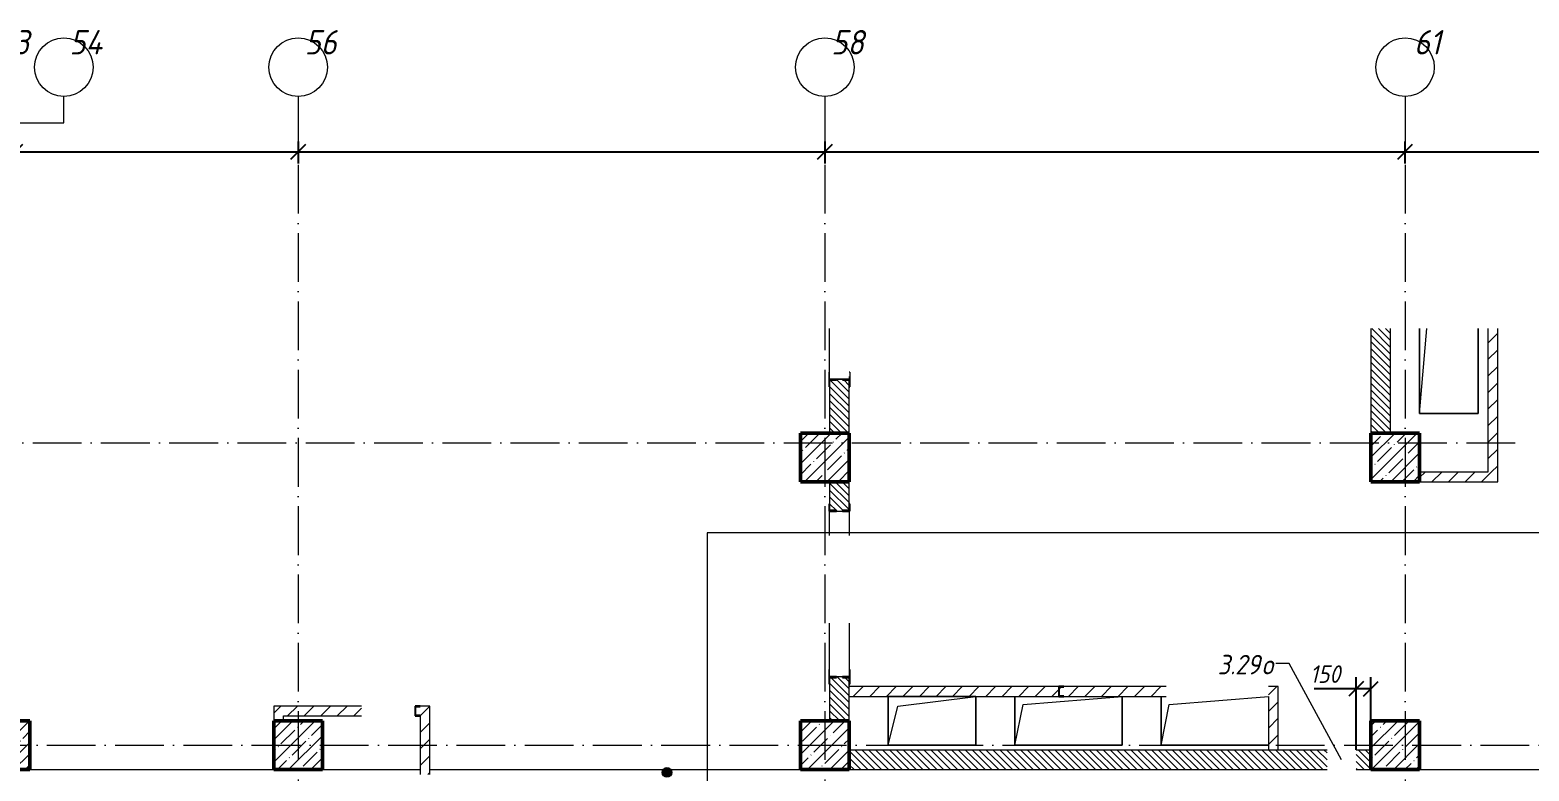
# Model space of a CAD drawing. Header units: millimetres. Extents: x -401725 to 250493, y 305116 to 802890.
# Drawn here: x 219685 to 235057, y 355153 to 362749 of the extents above; entities that cross this region are included whole.
import ezdxf

# ---------------------------------------------------------------- set-up
doc = ezdxf.new("R2010")
doc.units = ezdxf.units.MM
doc.linetypes.add('50_200_ШТРИХ_1Т_ш5_п1_п1_', pattern=[700, 500, -100, 0, -100])
for name, color, linetype, lineweight in [('A-____-____-DIMS', 7, 'Continuous', 9), ('A-FLOR-____-OTLN', 7, 'Continuous', 9), ('A-GENM-____-MCUT', 7, 'Continuous', 25), ('A-GENM-____-OTLN', 7, 'Continuous', 9), ('A-GENM-____-OTLN-1', 7, 'Continuous', 25), ('A-GLAZ-____-IDEN', 7, 'Continuous', 9), ('A-WALL-____-MCUT-3', 7, 'Continuous', 9), ('A-WALL-____-PATT-1', 7, 'Continuous', 9), ('A-WALL-FNSH-MCUT-1', 7, 'Continuous', 9), ('G-____-____-TEXT', 7, 'Continuous', 9), ('I-WALL-____-OTLN', 7, 'Continuous', 9), ('S-COLS-____-MCUT', 7, 'Continuous', 50), ('S-COLS-____-OTLN', 7, 'Continuous', 9), ('S-GRID-____-IDEN', 7, 'Continuous', 9), ('S-GRID-____-OTLN', 7, 'Continuous', 9), ('S-GRID-____-OTLN-1', 7, '50_200_ШТРИХ_1Т_ш5_п1_п1_', 9)]:
    doc.layers.add(name, color=color, linetype=linetype, lineweight=lineweight)
doc.layers.add('G-____-____-SYMB-1', color=9, linetype='Continuous', lineweight=9, true_color=0x808080)
doc.styles.add('ISOCPEUR_I', font='isocpeui.ttf', dxfattribs={"width": 0.9, "height": 2.5})
doc.styles.add('ISOCPEUR_I_10', font='isocpeui.ttf', dxfattribs={"width": 0.9, "height": 180})
doc.styles.add('ISOCPEUR_I_9', font='isocpeui.ttf', dxfattribs={"width": 0.9, "height": 250})
doc.dimstyles.new('ISO-1_8_0_9К_СРЕДНИЙ_Кладочные_3', dxfattribs={"dimscale": 304.8, "dimtxt": 179.276612, "dimasz": 0.492126, "dimexe": 0.393701, "dimexo": 0, "dimgap": 0, "dimtad": 1, "dimdec": 3, "dimrnd": 0.001, "dimdsep": 46, "dimtxsty": 'ISOCPEUR_I_10', "dimblk1": 'OBLIQUE', "dimblk2": 'OBLIQUE', "dimsah": 1, "dimcen": 0.09, "dimdle": 0.393701, "dimazin": 0, "dimtfac": 1, "dimtdec": 4, "dimtix": 1, "dimtmove": 0, "dimatfit": 3, "dimfxl": 1, "dimtvp": 1, "dimtolj": 1, "dimtzin": 0, "dimarcsym": 2})
doc.dimstyles.new('ISO-2_5_0_9К_БОЛЬШОЙ_ОСИ', dxfattribs={"dimscale": 304.8, "dimtxt": 248.995294, "dimasz": 0.492126, "dimexe": 0.393701, "dimexo": 0, "dimgap": 0, "dimtad": 1, "dimdec": 0, "dimzin": 0, "dimdsep": 46, "dimtxsty": 'ISOCPEUR_I', "dimblk1": 'OBLIQUE', "dimblk2": 'OBLIQUE', "dimsah": 1, "dimcen": 0.09, "dimdle": 0.393701, "dimazin": 0, "dimtfac": 1, "dimtdec": 4, "dimtix": 1, "dimtmove": 0, "dimatfit": 3, "dimfxl": 1, "dimtvp": 1, "dimtolj": 1, "dimtzin": 0, "dimarcsym": 2})
pattern_1 = [(135, (144685.44, 312186.367), (-35.35534, -35.35534), [])]
pattern_2 = [(45, (144685.44, 312186.37), (-84.85281, 84.85281), [])]

# ---------------------------------------------------------------- blocks, each defined once
blk = doc.blocks.new('BSC_Колонна _Прямоугольная - 500х500-V85-АР1_План отверстий 3 этажа в осях 1-64_А-ГГ')
at = {"layer": 'S-COLS-____-OTLN'}
h = blk.add_hatch(dxfattribs=at)
h.set_pattern_fill('FP_122', color=256, style=0, pattern_type=2)
h.set_pattern_definition([(45, (-89000, -46181.04), (-114.04925, 114.04925), []), (45, (-88885.95, -46181.04), (-114.04925, 114.04925), [201.613, -40.323, 3.353, -36.97])])
h.paths.add_polyline_path([(-250, -250), (250, -250), (250, 250), (-250, 250)], flags=0)
at = {"layer": 'S-COLS-____-MCUT'}
for p, q in [((250, 250), (-250, 250)), ((-250, 250), (-250, -250)), ((250, -250), (250, 250)), ((-250, -250), (250, -250))]:
    blk.add_line(p, q, dxfattribs=at)
blk = doc.blocks.new('BSC_Колонна _Прямоугольная - 500х500-V86-АР1_План отверстий 3 этажа в осях 1-64_А-ГГ')
at = {"layer": 'S-COLS-____-OTLN'}
h = blk.add_hatch(dxfattribs=at)
h.set_pattern_fill('FP_123', color=256, style=0, pattern_type=2)
h.set_pattern_definition([(45, (-83150, -46181.04), (-114.04925, 114.04925), []), (45, (-83035.95, -46181.04), (-114.04925, 114.04925), [201.613, -40.323, 3.353, -36.97])])
h.paths.add_polyline_path([(-250, -250), (250, -250), (250, 250), (-250, 250)], flags=0)
at = {"layer": 'S-COLS-____-MCUT'}
for p, q in [((250, 250), (-250, 250)), ((-250, 250), (-250, -250)), ((250, -250), (250, 250)), ((-250, -250), (250, -250))]:
    blk.add_line(p, q, dxfattribs=at)
blk = doc.blocks.new('BSC_Колонна _Прямоугольная - 500х500-V87-АР1_План отверстий 3 этажа в осях 1-64_А-ГГ')
at = {"layer": 'S-COLS-____-OTLN'}
h = blk.add_hatch(dxfattribs=at)
h.set_pattern_fill('FP_124', color=256, style=0, pattern_type=2)
h.set_pattern_definition([(45, (-74750, -43231.04), (-114.04925, 114.04925), []), (45, (-74635.95, -43231.04), (-114.04925, 114.04925), [201.613, -40.323, 3.353, -36.97])])
h.paths.add_polyline_path([(-250, -250), (250, -250), (250, 250), (-250, 250)], flags=0)
at = {"layer": 'S-COLS-____-MCUT'}
for p, q in [((250, 250), (-250, 250)), ((-250, 250), (-250, -250)), ((250, -250), (250, 250)), ((-250, -250), (250, -250))]:
    blk.add_line(p, q, dxfattribs=at)
blk = doc.blocks.new('BSC_Колонна _Прямоугольная - 500х500-V142-АР1_План отверстий 3 этажа в осях 1-64_А-ГГ')
at = {"layer": 'S-COLS-____-OTLN'}
h = blk.add_hatch(dxfattribs=at)
h.set_pattern_fill('FP_165', color=256, style=0, pattern_type=2)
h.set_pattern_definition([(45, (-77750, -43231.04), (-114.04925, 114.04925), []), (45, (-77635.95, -43231.04), (-114.04925, 114.04925), [201.613, -40.323, 3.353, -36.97])])
h.paths.add_polyline_path([(-250, -250), (250, -250), (250, 250), (-250, 250)], flags=0)
at = {"layer": 'S-COLS-____-MCUT'}
for p, q in [((250, 250), (-250, 250)), ((-250, 250), (-250, -250)), ((250, -250), (250, 250)), ((-250, -250), (250, -250))]:
    blk.add_line(p, q, dxfattribs=at)
blk = doc.blocks.new('BSC_Колонна _Прямоугольная - 500х500-V144-АР1_План отверстий 3 этажа в осях 1-64_А-ГГ')
at = {"layer": 'S-COLS-____-OTLN'}
h = blk.add_hatch(dxfattribs=at)
h.set_pattern_fill('FP_167', color=256, style=0, pattern_type=2)
h.set_pattern_definition([(45, (-83150, -43231.04), (-114.04925, 114.04925), []), (45, (-83035.95, -43231.04), (-114.04925, 114.04925), [201.613, -40.323, 3.353, -36.97])])
h.paths.add_polyline_path([(-250, -250), (250, -250), (250, 250), (-250, 250)], flags=0)
at = {"layer": 'S-COLS-____-MCUT'}
for p, q in [((250, 250), (-250, 250)), ((-250, 250), (-250, -250)), ((250, -250), (250, 250)), ((-250, -250), (250, -250))]:
    blk.add_line(p, q, dxfattribs=at)
blk = doc.blocks.new('BSC_Колонна _Прямоугольная - 500х500-V145-АР1_План отверстий 3 этажа в осях 1-64_А-ГГ')
at = {"layer": 'S-COLS-____-OTLN'}
h = blk.add_hatch(dxfattribs=at)
h.set_pattern_fill('FP_168', color=256, style=0, pattern_type=2)
h.set_pattern_definition([(45, (-89000, -43231.04), (-114.04925, 114.04925), []), (45, (-88885.95, -43231.04), (-114.04925, 114.04925), [201.613, -40.323, 3.353, -36.97])])
h.paths.add_polyline_path([(-250, -250), (250, -250), (250, 250), (-250, 250)], flags=0)
at = {"layer": 'S-COLS-____-MCUT'}
for p, q in [((250, 250), (-250, 250)), ((-250, 250), (-250, -250)), ((250, -250), (250, 250)), ((-250, -250), (250, -250))]:
    blk.add_line(p, q, dxfattribs=at)
blk = doc.blocks.new('154_Фахверк_СКБ_Швеллер - Тип_100_3960-28515122-АР1_План отверстий 3 этажа в осях 1-64_А-ГГ')
at = {"layer": 'A-GENM-____-MCUT'}
for p, q in [((175, 50), (125, 50)), ((125, 50), (125, -50)), ((128, 47), (175, 47)), ((128, -47), (128, 47)), ((175, 47), (175, 50)), ((125, -50), (175, -50)), ((175, -47), (128, -47)), ((175, -50), (175, -47))]:
    blk.add_line(p, q, dxfattribs=at)
blk = doc.blocks.new('154_Стойка_СКБ_Уголок - СМ-2480_200-28346303-АР1_План отверстий 3 этажа в осях 1-64_А-ГГ')
at = {"layer": 'A-GENM-____-MCUT'}
for p, q in [((125, 156), (125, 81)), ((200, 156), (125, 156)), ((200, 150), (200, 156)), ((125, 81), (131, 81)), ((131, 19), (125, 19)), ((125, 19), (125, -56)), ((131, 81), (131, 150)), ((131, 150), (200, 150)), ((131, -50), (131, 19)), ((125, -56), (200, -56)), ((200, -50), (131, -50)), ((200, -56), (200, -50))]:
    blk.add_line(p, q, dxfattribs=at)
blk = doc.blocks.new('Стойка_Влож_Полоса боковая - Полоса-28213942-АР1_План отверстий 3 этажа в осях 1-64_А-ГГ')
at = {"layer": 'A-GENM-____-OTLN'}
for p, q in [((-5, 60), (0, 60)), ((-5, -60), (-5, 60)), ((0, 31), (0, -31)), ((0, -60), (-5, -60))]:
    blk.add_line(p, q, dxfattribs=at)
blk = doc.blocks.new('Стойка_Влож_Уголок_Опорный - Уголок-28213941-АР1_План отверстий 3 этажа в осях 1-64_А-ГГ')
at = {"layer": 'A-GENM-____-OTLN'}
for p, q in [((-212, -6), (-212, 0)), ((0, 0), (0, -6)), ((-212, -75), (-212, -6)), ((-212, -6), (-206, -6)), ((-212, -75), (-206, -75)), ((-6, -6), (0, -6)), ((-6, -75), (0, -75)), ((0, -6), (0, -75))]:
    blk.add_line(p, q, dxfattribs=at)
blk = doc.blocks.new('Фахверк_СКБ_Уголок - 200_3960-28268576-АР1_План отверстий 3 этажа в осях 1-64_А-ГГ')
at = {"layer": 'A-GENM-____-MCUT'}
for p, q in [((200, 156), (125, 156)), ((125, 156), (125, 81)), ((200, 150), (200, 156)), ((125, 81), (131, 81)), ((131, 19), (125, 19)), ((125, 19), (125, -56)), ((131, 81), (131, 150)), ((131, 150), (200, 150)), ((131, -50), (131, 19)), ((125, -56), (200, -56)), ((200, -50), (131, -50)), ((200, -56), (200, -50))]:
    blk.add_line(p, q, dxfattribs=at)
blk = doc.blocks.new('AR_Отверстие прямоугольное _в плите_ - AR_Отверстие прямоугольное _в плите_-30552544-АР1_План отверстий 3 этажа в осях 1-64_А-ГГ')
at = {"layer": 'A-GENM-____-OTLN'}
for p, q in [((-300, 220), (-300, -650)), ((-300, -650), (-227, 220)), ((300, -650), (300, 220)), ((-300, -650), (300, -650))]:
    blk.add_line(p, q, dxfattribs=at)
blk = doc.blocks.new('AR_Отверстие прямоугольное _в плите_ - AR_Отверстие прямоугольное _в плите_-30552730-АР1_План отверстий 3 этажа в осях 1-64_А-ГГ')
at = {"layer": 'A-GENM-____-OTLN'}
for p, q in [((450, 250), (-450, 250)), ((-450, 250), (-450, -250)), ((-350, 150), (450, 250)), ((450, -250), (450, 250)), ((-450, -250), (-350, 150)), ((-450, -250), (450, -250))]:
    blk.add_line(p, q, dxfattribs=at)
blk = doc.blocks.new('AR_Отверстие прямоугольное _в плите_ - AR_Отверстие прямоугольное _в плите_-V209-АР1_План отверстий 3 этажа в осях 1-64_А-ГГ')
at = {"layer": 'A-GENM-____-OTLN'}
for p, q in [((-550, 250), (-550, -250)), ((-550, -250), (-467, 167)), ((-467, 167), (550, 250)), ((550, -250), (550, 250)), ((-550, -250), (550, -250))]:
    blk.add_line(p, q, dxfattribs=at)
blk = doc.blocks.new('AR_Отверстие прямоугольное _в плите_ - AR_Отверстие прямоугольное _в плите_-V210-АР1_План отверстий 3 этажа в осях 1-64_А-ГГ')
at = {"layer": 'A-GENM-____-OTLN'}
for p, q in [((-550, 250), (-550, -250)), ((-550, -250), (-467, 167)), ((-467, 167), (550, 250)), ((-550, -250), (550, -250))]:
    blk.add_line(p, q, dxfattribs=at)
blk = doc.blocks.new('154_Фахверк_СКБ_Швеллер - Тип_100_3960_зеркало-36793856-АР1_План отверстий 3 этажа в осях 1-64_А-ГГ')
at = {"layer": 'A-GENM-____-MCUT'}
for p, q in [((175, 50), (125, 50)), ((125, 50), (125, -50)), ((128, 47), (175, 47)), ((128, -47), (128, 47)), ((175, 47), (175, 50)), ((125, -50), (175, -50)), ((175, -47), (128, -47)), ((175, -50), (175, -47))]:
    blk.add_line(p, q, dxfattribs=at)
blk = doc.blocks.new('Ось сетки - Круг_Ø6_00__ISO-2_5_0_9K_-25732049-АР1_План отверстий 3 этажа в осях 1-64_А-ГГ')
at = {"layer": 'S-GRID-____-IDEN'}
blk.add_circle((0, 0), 3, dxfattribs=at)
blk = doc.blocks.new('_Oblique')
at = {"color": 0, "linetype": 'ByBlock', "lineweight": -2}
blk.add_line((-0.5, -0.5), (0.5, 0.5), dxfattribs=at)
blk = doc.blocks.new('*D10192')
at = {"layer": 'A-____-____-DIMS', "color": 0, "lineweight": -2, "transparency": 16777216}
for p, q in [((233285, 355371), (233285, 356116)), ((233435, 355367), (233435, 356116)), ((233285, 355996), (232855, 355996)), ((233435, 355996), (233165, 355996))]:
    blk.add_line(p, q, dxfattribs=at)
at = {"layer": 'Defpoints', "color": 0, "transparency": 16777216}
for p in [(233435, 355996), (233285, 355371), (233435, 355367)]:
    blk.add_point(p, dxfattribs=at)
at = {"layer": 'A-____-____-DIMS', "color": 0, "lineweight": -2, "transparency": 16777216, "xscale": 150, "yscale": 150, "zscale": 150, "rotation": 180}
blk.add_blockref('_Oblique', (233285, 355996), dxfattribs=at)
at = {"layer": 'A-____-____-DIMS', "color": 0, "lineweight": -2, "transparency": 16777216, "xscale": 150, "yscale": 150, "zscale": 150}
blk.add_blockref('_Oblique', (233435, 355996), dxfattribs=at)
at = {"layer": 'A-____-____-DIMS', "color": 0, "transparency": 16777216, "insert": (232811, 356236), "char_height": 180, "width": 368.21, "attachment_point": 1, "line_spacing_factor": 1.149209, "style": 'ISOCPEUR_I_10'}
blk.add_mtext('\\A1;150', dxfattribs=at)
blk = doc.blocks.new('*D10208')
at = {"layer": 'A-____-____-DIMS', "color": 0, "lineweight": -2, "transparency": 16777216}
for p, q in [((219535, 361607), (219535, 361381)), ((222435, 361607), (222435, 361381)), ((219415, 361501), (222555, 361501))]:
    blk.add_line(p, q, dxfattribs=at)
at = {"layer": 'Defpoints', "color": 0, "transparency": 16777216}
for p in [(219535, 361607), (222435, 361607), (222435, 361501)]:
    blk.add_point(p, dxfattribs=at)
at = {"layer": 'A-____-____-DIMS', "color": 0, "lineweight": -2, "transparency": 16777216, "xscale": 150, "yscale": 150, "zscale": 150, "rotation": 180}
blk.add_blockref('_Oblique', (219535, 361501), dxfattribs=at)
at = {"layer": 'A-____-____-DIMS', "color": 0, "lineweight": -2, "transparency": 16777216, "xscale": 150, "yscale": 150, "zscale": 150}
blk.add_blockref('_Oblique', (222435, 361501), dxfattribs=at)
at = {"layer": 'A-____-____-DIMS', "color": 0, "transparency": 16777216, "insert": (220985, 361502), "char_height": 2.5, "width": 758.48, "attachment_point": 5, "style": 'ISOCPEUR_I'}
blk.add_mtext('\\A1;2900', dxfattribs=at)
blk = doc.blocks.new('*D10209')
at = {"layer": 'A-____-____-DIMS', "color": 0, "lineweight": -2, "transparency": 16777216}
for p, q in [((222435, 361607), (222435, 361381)), ((227835, 361607), (227835, 361381)), ((222315, 361501), (227955, 361501))]:
    blk.add_line(p, q, dxfattribs=at)
at = {"layer": 'Defpoints', "color": 0, "transparency": 16777216}
for p in [(222435, 361607), (227835, 361607), (227835, 361501)]:
    blk.add_point(p, dxfattribs=at)
at = {"layer": 'A-____-____-DIMS', "color": 0, "lineweight": -2, "transparency": 16777216, "xscale": 150, "yscale": 150, "zscale": 150, "rotation": 180}
blk.add_blockref('_Oblique', (222435, 361501), dxfattribs=at)
at = {"layer": 'A-____-____-DIMS', "color": 0, "lineweight": -2, "transparency": 16777216, "xscale": 150, "yscale": 150, "zscale": 150}
blk.add_blockref('_Oblique', (227835, 361501), dxfattribs=at)
at = {"layer": 'A-____-____-DIMS', "color": 0, "transparency": 16777216, "insert": (225135, 361502), "char_height": 2.5, "width": 781.46, "attachment_point": 5, "style": 'ISOCPEUR_I'}
blk.add_mtext('\\A1;5400', dxfattribs=at)
blk = doc.blocks.new('*D10210')
at = {"layer": 'A-____-____-DIMS', "color": 0, "lineweight": -2, "transparency": 16777216}
for p, q in [((227835, 361607), (227835, 361381)), ((233785, 361607), (233785, 361381)), ((227715, 361501), (233905, 361501))]:
    blk.add_line(p, q, dxfattribs=at)
at = {"layer": 'Defpoints', "color": 0, "transparency": 16777216}
for p in [(227835, 361607), (233785, 361607), (233785, 361501)]:
    blk.add_point(p, dxfattribs=at)
at = {"layer": 'A-____-____-DIMS', "color": 0, "lineweight": -2, "transparency": 16777216, "xscale": 150, "yscale": 150, "zscale": 150, "rotation": 180}
blk.add_blockref('_Oblique', (227835, 361501), dxfattribs=at)
at = {"layer": 'A-____-____-DIMS', "color": 0, "lineweight": -2, "transparency": 16777216, "xscale": 150, "yscale": 150, "zscale": 150}
blk.add_blockref('_Oblique', (233785, 361501), dxfattribs=at)
at = {"layer": 'A-____-____-DIMS', "color": 0, "transparency": 16777216, "insert": (230810, 361502), "char_height": 2.5, "width": 758.48, "attachment_point": 5, "style": 'ISOCPEUR_I'}
blk.add_mtext('\\A1;5950', dxfattribs=at)
blk = doc.blocks.new('*D10211')
at = {"layer": 'A-____-____-DIMS', "color": 0, "lineweight": -2, "transparency": 16777216}
for p, q in [((233785, 361607), (233785, 361381)), ((238035, 361607), (238035, 361381)), ((233665, 361501), (238155, 361501))]:
    blk.add_line(p, q, dxfattribs=at)
at = {"layer": 'Defpoints', "color": 0, "transparency": 16777216}
for p in [(233785, 361607), (238035, 361607), (238035, 361501)]:
    blk.add_point(p, dxfattribs=at)
at = {"layer": 'A-____-____-DIMS', "color": 0, "lineweight": -2, "transparency": 16777216, "xscale": 150, "yscale": 150, "zscale": 150, "rotation": 180}
blk.add_blockref('_Oblique', (233785, 361501), dxfattribs=at)
at = {"layer": 'A-____-____-DIMS', "color": 0, "lineweight": -2, "transparency": 16777216, "xscale": 150, "yscale": 150, "zscale": 150}
blk.add_blockref('_Oblique', (238035, 361501), dxfattribs=at)
at = {"layer": 'A-____-____-DIMS', "color": 0, "transparency": 16777216, "insert": (235910, 361502), "char_height": 2.5, "width": 781.46, "attachment_point": 5, "style": 'ISOCPEUR_I'}
blk.add_mtext('\\A1;4250', dxfattribs=at)

msp = doc.modelspace()

# ---------------------------------------------------------------- hatches: boundary and pattern name
at = {"layer": 'A-WALL-____-PATT-1'}
h = msp.add_hatch(dxfattribs=at)
h.set_pattern_fill('FP_6', color=256, style=0, pattern_type=2)
h.set_pattern_definition(pattern_1)
h.paths.add_polyline_path([(233635.4376, 358617.4093), (233635.4376, 359687.5479), (233435.4376, 359687.5479), (233435.4376, 358617.4093)], flags=0)
h = msp.add_hatch(dxfattribs=at)
h.set_pattern_fill('FP_4', color=256, style=0, pattern_type=2)
h.set_pattern_definition(pattern_2)
h.paths.add_polyline_path([(234735.4376, 358217.4093), (234735.4376, 359687.5479), (234635.4376, 359687.5479), (234635.4376, 358217.4093)], flags=0)
h = msp.add_hatch(dxfattribs=at)
h.set_pattern_fill('FP_6', color=256, style=0, pattern_type=2)
h.set_pattern_definition(pattern_1)
h.paths.add_polyline_path([(227925.4376, 358617.4093), (228085.4376, 358617.4093), (228085.4376, 359161.4093), (228016.4376, 359161.4093), (228016.4376, 359167.4093), (227954.4376, 359167.4093), (227954.4376, 359161.4093), (227885.4376, 359161.4093), (227885.4376, 358617.4093)], flags=0)
h = msp.add_hatch(dxfattribs=at)
h.set_pattern_fill('FP_4', color=256, style=0, pattern_type=2)
h.set_pattern_definition(pattern_2)
h.paths.add_polyline_path([(233935.4376, 358117.4093), (234735.4376, 358117.4093), (234735.4376, 358217.4093), (233935.4376, 358217.4093)], flags=0)
h = msp.add_hatch(dxfattribs=at)
h.set_pattern_fill('FP_6', color=256, style=0, pattern_type=2)
h.set_pattern_definition(pattern_1)
h.paths.add_polyline_path([(227885.4376, 355667.4093), (228085.4376, 355667.4093), (228085.4376, 356111.4093), (228016.4376, 356111.4093), (228016.4376, 356117.4093), (227954.4376, 356117.4093), (227954.4376, 356111.4093), (227885.4376, 356111.4093), (227885.4376, 356042.4093)], flags=0)
h.paths.add_polyline_path([(228016.4376, 357817.4093), (228016.4376, 357823.4093), (228085.4376, 357823.4093), (228085.4376, 358117.4093), (227885.4376, 358117.4093), (227885.4376, 357823.4093), (227954.4376, 357823.4093), (227954.4376, 357817.4093)], flags=0)
h = msp.add_hatch(dxfattribs=at)
h.set_pattern_fill('FP_4', color=256, style=0, pattern_type=2)
h.set_pattern_definition(pattern_2)
h.paths.add_polyline_path([(228085.4376, 355917.4093), (230235.4376, 355917.4093), (230235.4376, 356017.4093), (228085.4376, 356017.4093)], flags=0)
h.paths.add_polyline_path([(230285.4376, 355917.4093), (231335.4376, 355917.4093), (231335.4376, 356017.4093), (230285.4376, 356017.4093), (230285.4376, 356014.4093), (230238.4376, 356014.4093), (230238.4376, 355920.4093), (230285.4376, 355920.4093)], flags=0)
h = msp.add_hatch(dxfattribs=at)
h.set_pattern_fill('FP_4', color=256, style=0, pattern_type=2)
h.set_pattern_definition(pattern_2)
h.paths.add_polyline_path([(232485.4376, 355367.4093), (232485.4376, 356017.4093), (232385.4376, 356017.4093), (232385.4376, 355367.4093)], flags=0)
h = msp.add_hatch(dxfattribs=at)
h.set_pattern_fill('FP_4', color=256, style=0, pattern_type=2)
h.set_pattern_definition(pattern_2)
h.paths.add_polyline_path([(222285.4376, 355667.4093), (222285.4376, 355817.4093), (222185.4376, 355817.4093), (222185.4376, 355667.4093)], flags=0)
h = msp.add_hatch(dxfattribs=at)
h.set_pattern_fill('FP_4', color=256, style=0, pattern_type=2)
h.set_pattern_definition(pattern_2)
h.paths.add_polyline_path([(223685.4376, 355717.4093), (223785.4376, 355717.4093), (223785.4376, 355817.4093), (223685.4376, 355817.4093), (223685.4376, 355814.4093), (223638.4376, 355814.4093), (223638.4376, 355720.4093), (223685.4376, 355720.4093)], flags=0)
h.paths.add_polyline_path([(222285.4376, 355717.4093), (223085.4376, 355717.4093), (223085.4376, 355817.4093), (222285.4376, 355817.4093)], flags=0)
h = msp.add_hatch(dxfattribs=at)
h.set_pattern_fill('FP_4', color=256, style=0, pattern_type=2)
h.set_pattern_definition(pattern_2)
h.paths.add_polyline_path([(223785.4376, 355117.4093), (223785.4376, 355717.4093), (223685.4376, 355717.4093), (223685.4376, 355117.4093)], flags=0)
h = msp.add_hatch(dxfattribs=at)
h.set_pattern_fill('FP_6', color=256, style=0, pattern_type=2)
h.set_pattern_definition(pattern_1)
h.paths.add_polyline_path([(233285.4376, 355167.4093), (233435.4376, 355167.4093), (233435.4376, 355367.4093), (233285.4376, 355367.4093)], flags=0)
h.paths.add_polyline_path([(232985.4376, 355167.4093), (232985.4376, 355367.4093), (228085.4376, 355367.4093), (228085.4376, 355167.4093), (229510.0465, 355167.4093)], flags=0)
at = {"layer": 'G-____-____-TEXT'}
h = msp.add_hatch(color=256, dxfattribs=at)
edge = h.paths.add_edge_path(flags=0)
edge.add_arc((226216.5344, 355137.8273), 50, 0, 360)

# ---------------------------------------------------------------- linework, layer by layer
at = {"layer": 'A-FLOR-____-OTLN'}
for p, q in [((233935.4376, 358817.4093), (233935.4376, 359687.5479)), ((234535.4376, 359687.5479), (234535.4376, 358817.4093)), ((234535.4376, 358817.4093), (233935.4376, 358817.4093)), ((228485.4376, 355916.1593), (229385.4376, 355916.1593)), ((228485.4376, 355416.1593), (228485.4376, 355916.1593)), ((229385.4376, 355916.1593), (229385.4376, 355416.1593)), ((229785.4376, 355417.4093), (229785.4376, 355917.4093)), ((230885.4376, 355917.4093), (230885.4376, 355417.4093)), ((231285.4376, 355417.4093), (231285.4376, 355917.4093)), ((229385.4376, 355416.1593), (228485.4376, 355416.1593)), ((230885.4376, 355417.4093), (229785.4376, 355417.4093)), ((232385.4376, 355417.4093), (231285.4376, 355417.4093)), ((219685.4376, 355167.4093), (222185.4376, 355167.4093)), ((222685.4376, 355167.4093), (223685.4376, 355167.4093)), ((223785.4376, 355167.4093), (227585.4376, 355167.4093)), ((233935.4376, 355167.4093), (237385.4376, 355167.4093))]:
    msp.add_line(p, q, dxfattribs=at)
at = {"layer": 'A-GLAZ-____-IDEN'}
for p, q in [((232596.3855, 356255.686), (232459.3332, 356255.686)), ((233135.4376, 355267.4093), (232596.3855, 356255.686))]:
    msp.add_line(p, q, dxfattribs=at)
at = {"layer": 'A-WALL-____-MCUT-3'}
for p, q in [((233435.4376, 359687.5479), (233435.4376, 358617.4093)), ((233635.4376, 358617.4093), (233635.4376, 359687.5479)), ((227885.4376, 359092.4093), (227885.4376, 358617.4093)), ((228085.4376, 358617.4093), (228085.4376, 359092.4093)), ((227885.4376, 358117.4093), (227885.4376, 357892.4093)), ((228085.4376, 357892.4093), (228085.4376, 358117.4093)), ((227954.4376, 357817.4093), (228016.4376, 357817.4093)), ((227885.4376, 356042.4093), (227885.4376, 355667.4093)), ((228085.4376, 355667.4093), (228085.4376, 356042.4093)), ((232985.4376, 355367.4093), (228085.4376, 355367.4093)), ((233435.4376, 355367.4093), (233285.4376, 355367.4093)), ((228085.4376, 355167.4093), (232985.4376, 355167.4093)), ((233285.4376, 355167.4093), (233435.4376, 355167.4093))]:
    msp.add_line(p, q, dxfattribs=at)
at = {"layer": 'A-WALL-FNSH-MCUT-1'}
for p, q in [((234635.4376, 359687.5479), (234635.4376, 358217.4093)), ((234735.4376, 358117.4093), (234735.4376, 359687.5479)), ((234635.4376, 358217.4093), (233935.4376, 358217.4093)), ((233935.4376, 358117.4093), (234735.4376, 358117.4093)), ((230235.4376, 356017.4093), (228085.4376, 356017.4093)), ((231335.4376, 356017.4093), (230285.4376, 356017.4093)), ((232485.4376, 356017.4093), (232385.4376, 356017.4093)), ((232485.4376, 355367.4093), (232485.4376, 356017.4093)), ((228085.4376, 355917.4093), (230235.4376, 355917.4093)), ((230285.4376, 355917.4093), (231335.4376, 355917.4093)), ((232385.4376, 355917.4093), (232385.4376, 355367.4093)), ((222185.4376, 355817.4093), (222185.4376, 355667.4093)), ((223085.4376, 355817.4093), (222185.4376, 355817.4093)), ((222285.4376, 355667.4093), (222285.4376, 355717.4093)), ((222285.4376, 355717.4093), (223085.4376, 355717.4093)), ((223785.4376, 355817.4093), (223685.4376, 355817.4093)), ((223685.4376, 355717.4093), (223685.4376, 355117.4093)), ((223785.4376, 355117.4093), (223785.4376, 355817.4093))]:
    msp.add_line(p, q, dxfattribs=at)
at = {"layer": 'G-____-____-SYMB-1'}
for p, q in [((226628.4354, 357592.6935), (226628.4354, 307397.9095)), ((243433.6376, 357592.6935), (226628.4354, 357592.6935))]:
    msp.add_line(p, q, dxfattribs=at)
at = {"layer": 'G-____-____-TEXT'}
msp.add_circle((226216.5344, 355137.8273), 50, dxfattribs=at)
at = {"layer": 'I-WALL-____-OTLN'}
for p, q in [((227885.4376, 359167.4093), (227885.4376, 359687.5479)), ((228085.4376, 359197.4093), (228085.4376, 359167.4093)), ((227885.4376, 357567.4093), (227885.4376, 357817.4093)), ((228085.4376, 357817.4093), (228085.4376, 357567.4093)), ((227885.4376, 356117.4093), (227885.4376, 356667.4093)), ((228085.4376, 356667.4093), (228085.4376, 356117.4093))]:
    msp.add_line(p, q, dxfattribs=at)
at = {"layer": 'S-GRID-____-OTLN'}
for p, q in [((220032.1295, 361799.1306), (220032.1295, 362067.327)), ((219535.4376, 361799.1306), (220032.1295, 361799.1306))]:
    msp.add_line(p, q, dxfattribs=at)
at = {"layer": 'S-GRID-____-OTLN-1'}
for p, q in [((222435.4376, 362067.327), (222435.4376, 320756.267)), ((227835.4376, 362067.327), (227835.4376, 324009.1017)), ((233785.4376, 362067.327), (233785.4376, 307703.761)), ((212012.2081, 358517.4093), (235004.2249, 358517.4093)), ((219157.7521, 355417.4093), (248620.0074, 355417.4093))]:
    msp.add_line(p, q, dxfattribs=at)

# ---------------------------------------------------------------- block references
at = {"layer": 'A-GENM-____-OTLN'}
for name, p in [('AR_Отверстие прямоугольное _в плите_ - AR_Отверстие прямоугольное _в плите_-30552544-АР1_План отверстий 3 этажа в осях 1-64_А-ГГ', (234235.4376, 359467.4093)), ('AR_Отверстие прямоугольное _в плите_ - AR_Отверстие прямоугольное _в плите_-30552730-АР1_План отверстий 3 этажа в осях 1-64_А-ГГ', (228935.4376, 355666.1593)), ('AR_Отверстие прямоугольное _в плите_ - AR_Отверстие прямоугольное _в плите_-V209-АР1_План отверстий 3 этажа в осях 1-64_А-ГГ', (230335.4376, 355667.4093)), ('AR_Отверстие прямоугольное _в плите_ - AR_Отверстие прямоугольное _в плите_-V210-АР1_План отверстий 3 этажа в осях 1-64_А-ГГ', (231835.4376, 355667.4093))]:
    msp.add_blockref(name, p, dxfattribs=at)
for name, p, rotation in [('Стойка_Влож_Уголок_Опорный - Уголок-28213941-АР1_План отверстий 3 этажа в осях 1-64_А-ГГ', (227879.4376, 359167.4093), 180), ('Стойка_Влож_Полоса боковая - Полоса-28213942-АР1_План отверстий 3 этажа в осях 1-64_А-ГГ', (227985.4376, 359167.4093), 269.9999999999999), ('Стойка_Влож_Уголок_Опорный - Уголок-28213941-АР1_План отверстий 3 этажа в осях 1-64_А-ГГ', (227879.4376, 356117.4093), 180), ('Стойка_Влож_Полоса боковая - Полоса-28213942-АР1_План отверстий 3 этажа в осях 1-64_А-ГГ', (227985.4376, 356117.4093), 269.9999999999999)]:
    msp.add_blockref(name, p, dxfattribs=dict(at, rotation=rotation))
at = {"layer": 'A-GENM-____-OTLN-1'}
for name, p, rotation in [('154_Стойка_СКБ_Уголок - СМ-2480_200-28346303-АР1_План отверстий 3 этажа в осях 1-64_А-ГГ', (227935.4376, 359292.4093), 269.9999999999999), ('Фахверк_СКБ_Уголок - 200_3960-28268576-АР1_План отверстий 3 этажа в осях 1-64_А-ГГ', (228035.4376, 357692.4093), 89.99999999999993), ('154_Стойка_СКБ_Уголок - СМ-2480_200-28346303-АР1_План отверстий 3 этажа в осях 1-64_А-ГГ', (227935.4376, 356242.4093), 269.9999999999999)]:
    msp.add_blockref(name, p, dxfattribs=dict(at, rotation=rotation))
for name, p in [('154_Фахверк_СКБ_Швеллер - Тип_100_3960-28515122-АР1_План отверстий 3 этажа в осях 1-64_А-ГГ', (230110.4376, 355967.4093)), ('154_Фахверк_СКБ_Швеллер - Тип_100_3960_зеркало-36793856-АР1_План отверстий 3 этажа в осях 1-64_А-ГГ', (223510.4376, 355767.4093))]:
    msp.add_blockref(name, p, dxfattribs=at)
at = {"layer": 'S-COLS-____-OTLN'}
for name, p in [('BSC_Колонна _Прямоугольная - 500х500-V86-АР1_План отверстий 3 этажа в осях 1-64_А-ГГ', (227835.4376, 358367.4093)), ('BSC_Колонна _Прямоугольная - 500х500-V85-АР1_План отверстий 3 этажа в осях 1-64_А-ГГ', (233685.4376, 358367.4093)), ('BSC_Колонна _Прямоугольная - 500х500-V87-АР1_План отверстий 3 этажа в осях 1-64_А-ГГ', (219435.4376, 355417.4093)), ('BSC_Колонна _Прямоугольная - 500х500-V142-АР1_План отверстий 3 этажа в осях 1-64_А-ГГ', (222435.4376, 355417.4093)), ('BSC_Колонна _Прямоугольная - 500х500-V144-АР1_План отверстий 3 этажа в осях 1-64_А-ГГ', (227835.4376, 355417.4093)), ('BSC_Колонна _Прямоугольная - 500х500-V145-АР1_План отверстий 3 этажа в осях 1-64_А-ГГ', (233685.4376, 355417.4093))]:
    msp.add_blockref(name, p, dxfattribs=at)
at = {"layer": 'S-GRID-____-IDEN', "xscale": 99.99999999999993, "yscale": 99.99999999999993, "zscale": 99.99999999999993, "rotation": 180}
for p in [(220032.1295, 362367.327), (222435.4376, 362367.327), (227835.4376, 362367.327), (233785.4376, 362367.327)]:
    msp.add_blockref('Ось сетки - Круг_Ø6_00__ISO-2_5_0_9K_-25732049-АР1_План отверстий 3 этажа в осях 1-64_А-ГГ', p, dxfattribs=at)

# ---------------------------------------------------------------- texts
at = {"layer": 'A-GLAZ-____-IDEN', "char_height": 200, "attachment_point": 1, "style": 'ISOCPEUR_I_9'}
for s, insert, width in [('3.29', (231863.8787, 356343.3006), 548.35425), ('\\fISOCPEUR|b0|i1|c204|p34|;\\W.9;о', (232316.3162, 356343.3006), 158.734125)]:
    msp.add_mtext(s, dxfattribs=dict(at, insert=insert, width=width))
at = {"layer": 'S-GRID-____-IDEN', "char_height": 250, "attachment_point": 1, "style": 'ISOCPEUR_I'}
for s, insert, width in [('53', (219352.7311, 362748.5143), 404.0505), ('54', (220090.423, 362748.5143), 425.696062), ('56', (222502.7311, 362748.5143), 404.0505), ('58', (227902.7311, 362748.5143), 404.0505), ('61', (233876.5811, 362748.5143), 346.329)]:
    msp.add_mtext(s, dxfattribs=dict(at, insert=insert, width=width))

# ---------------------------------------------------------------- dimensions: what is measured, and where the dimension line sits
at = {"layer": 'A-____-____-DIMS'}
for base, p1, p2, override, picture, middle in [((222435.4376, 361501.1516), (219535.4376, 361607.2177), (222435.4376, 361607.2177), {"dimpost": '<>', "dimfxl": 2900}, '*D10208', (220985.4376, 361502.4016)), ((227835.4376, 361501.1516), (222435.4376, 361607.2177), (227835.4376, 361607.2177), {"dimpost": '<>', "dimfxl": 5400}, '*D10209', (225135.4376, 361502.4016)), ((233785.4376, 361501.1516), (227835.4376, 361607.2177), (233785.4376, 361607.2177), {"dimpost": '<>', "dimfxl": 5950}, '*D10210', (230810.4376, 361502.4016)), ((238035.4376, 361501.1516), (233785.4376, 361607.2177), (238035.4376, 361607.2177), {"dimpost": '<>', "dimfxl": 4250}, '*D10211', (235910.4376, 361502.4016))]:
    dim = msp.add_linear_dim(base=base, p1=p1, p2=p2, dimstyle='ISO-2_5_0_9К_БОЛЬШОЙ_ОСИ', override=override, dxfattribs=at)
    dim.commit()
    dim.dimension.update_dxf_attribs({"geometry": picture, "text_midpoint": middle})
dim = msp.add_linear_dim(base=(233435.4376, 355995.8631), p1=(233285.4376, 355371.4093), p2=(233435.4376, 355367.4093), dimstyle='ISO-1_8_0_9К_СРЕДНИЙ_Кладочные_3', override={"dimpost": '<>', "dimfxl": 150.053324}, dxfattribs=at)
dim.commit()
dim.dimension.update_dxf_attribs({"geometry": '*D10192', "text_midpoint": (232995.1603, 355995.8631), "dimtype": 160})

doc.saveas('drawing.dxf')
